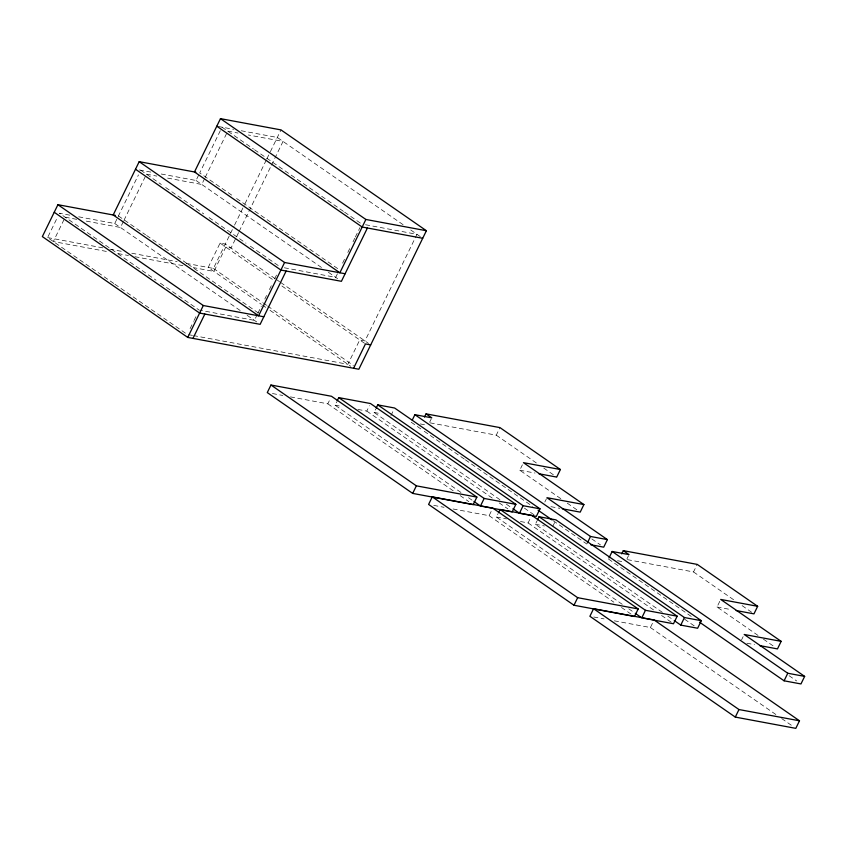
<?xml version="1.0" encoding="UTF-8"?>
<svg xmlns="http://www.w3.org/2000/svg" width="847" height="847" viewBox="0 0 847 847"><rect width="100%" height="100%" fill="white"/><g stroke="black" fill="none" stroke-linecap="round" stroke-linejoin="round"><path stroke-width="0.64" stroke-dasharray="4.24 3.18" d="M113.773 283.47L47.591 237.573L57.765 216.705M64.054 219.521L53.319 241.543L106.415 251.421M78.686 216.811L114.747 223.513L117.627 217.594M118.209 216.409L138.453 174.895M123.355 221.565L120.465 227.483L83.186 220.548M123.937 220.379L145.896 175.361M161.258 174.016L196.028 180.485L199.183 174.006M220.305 130.703L199.712 172.936L232.258 195.498M204.635 178.537L201.755 184.455L165.758 177.764M205.218 177.351L227.176 132.333M275.211 278.684L225.302 244.074L220.072 243.1L208.193 267.451L261.363 304.317M186.171 263.353L213.433 268.425L229.929 234.598M230.5 233.412L233.973 226.308M234.545 225.122L244.37 204.985M244.952 203.799L266.329 159.967M266.9 158.781L269.791 152.862M270.373 151.677L280.992 129.909M190.088 328.625L193.476 321.669M194.037 320.515L196.864 314.713M238.547 232.65L231.03 248.044L225.789 247.07L213.92 271.421L193.201 267.567M239.119 231.464L270.902 166.308M271.474 165.123L283.036 141.428L248.319 134.98M257.297 314.438L254.407 320.357L200.421 310.32M257.88 313.252L261.342 306.148M264.815 299.033L266.54 295.487M269.431 289.558L272.321 283.639M274.629 278.896L277.52 272.978M337.424 273.782L335.698 277.34L284.264 267.768M342.622 263.121L344.941 258.377M347.831 252.459L350.711 246.53M353.03 241.797L354.755 238.24M355.338 237.054L359.964 227.578M290.457 396.883L327.8 403.828L330.436 398.439M460.937 492.456L335.073 405.184L336.651 401.944M357.91 409.429L366.793 411.081L369.419 405.681M499.931 499.709L374.067 412.436L375.645 409.196M390.943 415.57L393.569 410.181M429.673 422.155L431.25 418.916M430.138 422.865L496.268 435.167L499.952 427.608M453.05 508.973L489.111 515.685L491.736 510.286M622.249 604.313L496.384 517.03L497.962 513.801M560.778 498.65L519.762 470.212L522.398 464.812M520.482 521.519L528.094 522.938L530.73 517.538M544.843 502.017L546.421 498.777M662.322 612.317L535.368 524.282L536.945 521.043M552.773 526.347L554.88 522.027M626.928 558.935L628.506 555.696M614.361 620.83L650.411 627.532L653.566 621.052M627.394 559.645L693.524 571.947L697.208 564.388M758.033 635.43L717.017 606.992L720.172 600.512M741.57 639.877L743.147 636.637M218.071 126.447L233.592 129.326M241.247 130.756L277.308 137.458L403.172 224.741M227.748 131.147L238.039 133.064M139.363 169.951L151.031 172.121M146.467 174.175L156.759 176.091M365.555 224.741L416.978 234.312L364.972 340.928L359.731 339.954L347.863 364.295L193.73 335.634M69.75 215.149L59.375 213.211L156.028 280.198M65.187 217.203L76.759 219.352M47.591 237.573L103.281 247.938M109.761 249.134L121.417 251.305M131.772 253.232L177.108 261.67M118.072 253.592L128.437 255.519M134.917 256.726L184.127 265.873M188.553 334.671L192.438 335.391M272.438 393.537L282.739 395.454M335.073 405.184L341.415 406.359M374.067 412.436L380.557 413.643M420.303 423.945L426.793 425.152M519.762 470.212L535.05 473.05M550.91 506.675L559.825 508.327M433.738 505.384L444.04 507.3M496.384 517.03L506.527 518.925M535.368 524.282L544.452 525.976M617.558 560.725L622.746 561.688M717.017 606.992L731.035 609.596M746.885 643.212L754.529 644.641M593.758 616.997L604.059 618.913M410.763 230.003L421.615 237.531M222.02 127.177L253.486 148.998M254.576 149.75L343.554 211.443M344.634 212.195L360.907 223.481M236.599 198.516L338.599 269.24M196.028 180.485L321.892 267.768M328.403 272.279L337.604 278.663M140.74 170.205L161.354 184.498M165.694 187.505L203.672 213.846M209.103 217.605L245.99 243.184M250.331 246.191L279.626 266.509M276.302 279.436L279.552 281.691M280.643 282.453L368.53 343.395M220.072 243.1L274.322 280.717M281.913 285.99L364.506 343.257M496.268 435.167L537.284 463.605M543.763 468.095L556.712 477.083M693.524 571.947L734.54 600.385M742.099 605.626L752.888 613.112M567.257 503.139L578.056 510.625M763.433 639.167L774.232 646.653M213.433 268.425L262.252 302.284M263.343 303.035L266.593 305.291M267.684 306.042L353.4 365.481M262.443 305.068L265.704 307.323M270.045 310.33L350.722 366.285M591.831 538.936L600.47 544.917M789.086 675.715L796.646 680.956M118.432 215.953L145.557 234.767M146.637 235.519L186.785 263.353M187.875 264.105L258.399 313.019M411.219 422.251L423.14 430.52M424.22 431.271L464.336 459.085M465.416 459.836L532.625 506.442M553.229 520.725L586.833 544.028M608.474 559.031L691.946 616.912M114.747 223.513L241.691 311.537M247.123 315.306L259.055 323.575M524.399 508.115L534.161 514.891M684.62 619.221L694.381 625.986M506.442 504.23L511.863 507.988M667.743 616.076L673.164 619.835M366.793 411.081L492.658 498.364M499.169 502.874L507.851 508.888M528.094 522.938L653.958 610.211M661.56 615.473L672.402 623M160.369 283.205L199.437 310.288M468.539 497.729L472.88 500.736M628.76 608.824L634.181 612.582M327.8 403.828L453.664 491.112M460.175 495.622L468.857 501.646M489.111 515.685L613.884 602.206M621.486 607.468L631.248 614.244M650.411 627.532L776.276 714.804M781.696 718.574L792.548 726.091M114.864 284.221L187.558 334.639"/><path stroke-width="1.27" d="M115.287 215.371L57.914 204.699L42.35 236.599L187.748 337.424L358.832 369.239L426.39 230.723L280.992 129.909L220.474 118.644L194.471 171.962L339.869 272.776L365.872 219.468L426.39 230.723M195.848 172.216L139.194 161.671L113.191 214.979L258.589 315.804L284.581 262.496L345.1 273.75M187.748 337.424L203.301 305.523L263.819 316.778M192.978 338.398L204.858 314.046M286.138 271.029L260.135 324.337L199.617 313.072L54.229 212.258M270.966 385.014L267.281 392.574L412.68 493.399L473.198 504.653L476.882 497.094L331.484 396.28L270.966 385.014L416.364 485.839L476.882 497.094M367.418 228.002L341.415 281.31L280.897 270.055L135.509 169.231M337.18 400.864L338.758 397.624L370.478 403.532L515.876 504.346L512.191 511.906L481.742 506.241M353.591 368.265L365.459 343.924L370.7 344.898M376.174 408.116L377.751 404.877L394.628 408.021L540.015 508.835L536.331 516.395L519.465 513.25L512.954 508.74M412.267 420.091L414.903 414.691L431.779 417.836L426.052 413.865L424.463 417.105M412.68 493.399L416.364 485.839M432.277 496.871L428.593 504.42L573.98 605.245L634.498 616.5L638.183 608.951L492.795 508.126L432.277 496.871L577.665 597.686L638.183 608.951M515.876 504.346L484.156 498.449L480.471 506.008L473.96 501.488M498.491 512.721L500.069 509.481L531.778 515.378L677.177 616.192L673.492 623.752L643.042 618.088M519.465 513.25L523.15 505.701L540.015 508.835M426.052 413.865L499.952 427.608L560.396 469.524L556.712 477.083L538.872 473.759M537.474 519.973L539.052 516.734L555.928 519.867L701.327 620.692L697.642 628.241L680.766 625.107L674.254 620.586M560.396 469.524L523.446 462.653L583.901 504.568L580.216 512.128L562.376 508.803M587.363 542.948L590.518 536.469L607.394 539.613L603.71 547.162L590.73 544.748M573.98 605.245L577.665 597.686M608.993 557.951L612.159 551.471L629.025 554.616L623.307 550.645L621.719 553.885M593.578 608.718L589.893 616.277L735.291 717.091L795.809 728.356L799.494 720.797L654.096 619.972L593.578 608.718L738.976 709.542L799.494 720.797M677.177 616.192L645.456 610.295L641.772 617.855L635.271 613.344M680.766 625.107L684.45 617.548L701.327 620.692M623.307 550.645L697.208 564.388L757.652 606.304L753.968 613.863L736.128 610.539M735.291 717.091L738.976 709.542M757.652 606.304L720.702 599.432L781.156 641.348L777.472 648.908L759.632 645.583M784.089 680.808L787.774 673.249L804.65 676.393L800.966 683.942L784.089 680.808L699.527 622.174M422.706 238.282L362.188 227.028L216.79 126.203M583.901 504.568L546.95 497.697L607.394 539.613M781.156 641.348L744.206 634.477L804.65 676.393M220.474 118.644L365.872 219.468M139.194 161.671L284.581 262.496M414.903 414.691L590.518 536.469M612.159 551.471L787.774 673.249M538.046 510.201L552.149 519.973M377.751 404.877L523.15 505.701M539.052 516.734L684.45 617.548M338.758 397.624L484.156 498.449M500.069 509.481L645.456 610.295M57.914 204.699L203.301 305.523"/></g></svg>
